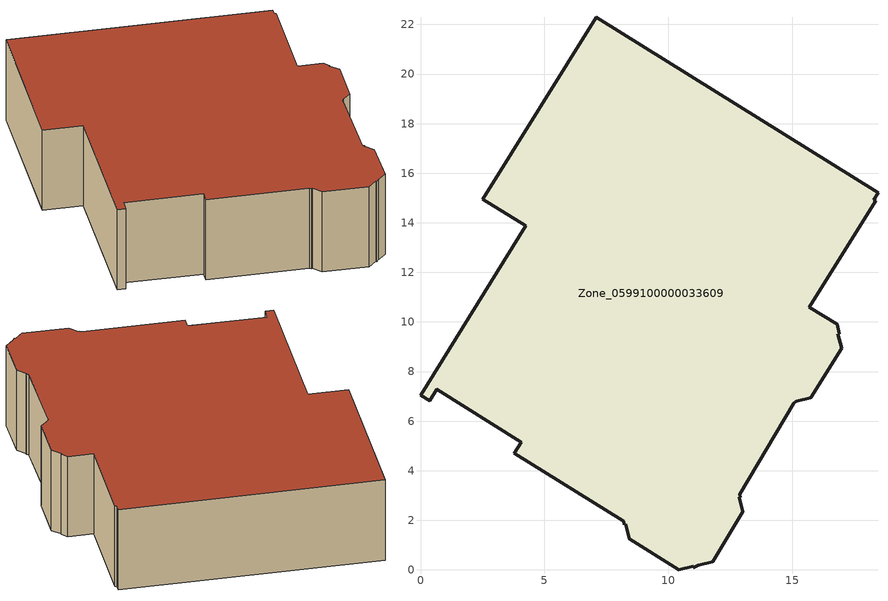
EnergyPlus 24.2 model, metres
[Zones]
Zone_0599100000033609
 floor ground (C_G): 15.69,10.6 16.8,9.91 16.89,9.53 16.84,9.52 16.99,8.94 15.74,6.94 15.16,6.8 15.04,6.72 12.87,3.06 12.9,2.93 12.85,2.92 13,2.35 11.79,0.32 11.2,0.19 11.01,0.09 10.99,0.14 10.41,0 8.41,1.25 8.27,1.84 8.23,1.83 8.2,1.95 3.78,4.7 4.07,5.16 0.66,7.28 0.37,6.82 0,7.05 4.25,13.88 2.51,14.96 7.08,22.3 18.45,15.21 18.28,14.94 18.37,14.88 z0
 wall outside (C_F): 0,7.05 0.37,6.82 0.66,7.28 4.07,5.16 3.78,4.7 8.2,1.95 8.23,1.83 8.27,1.84 8.41,1.25 10.41,0 10.99,0.14 11.01,0.09 11.2,0.19 11.79,0.32 13,2.35 12.85,2.92 12.9,2.93 12.87,3.06 15.04,6.72 15.16,6.8 15.74,6.94 16.99,8.94 16.84,9.52 16.89,9.53 16.8,9.91 15.69,10.6 18.37,14.88 18.28,14.94 18.45,15.21 7.08,22.3 2.51,14.96 4.25,13.88 0,7.05 z0:4.62
 roof outside (C_R): 4.25,13.88 0,7.05 0.37,6.82 0.66,7.28 4.07,5.16 3.78,4.7 8.2,1.95 8.23,1.83 8.27,1.84 8.41,1.25 10.41,0 10.99,0.14 11.01,0.09 11.2,0.19 11.79,0.32 13,2.35 12.85,2.92 12.9,2.93 12.87,3.06 15.04,6.72 15.16,6.8 15.74,6.94 16.99,8.94 16.84,9.52 16.89,9.53 16.8,9.91 15.69,10.6 18.37,14.88 18.28,14.94 18.45,15.21 7.08,22.3 2.51,14.96 z4.62
[BUILDING]
Pand.0599100000033609: North Axis=0; Terrain=City; Loads Convergence Tolerance Value=0.04; Temperature Convergence Tolerance Value=0.4; Solar Distribution=FullExterior; Maximum Number of Warmup Days=25; Minimum Number of Warmup Days=1
[Site:Location]
Rotterdam.The.Hague.AP_ZH_NLD Design_Conditions: Latitude=51.96; Longitude=4.45; Time Zone=1; Elevation=-4.5
[SITE:GROUNDTEMPERATURE:BUILDINGSURFACE]
18, 18, 18, 18, 18, 18, 18, 18, 18, 18, 18, 18
[MATERIAL] Thermal Absorptance=0.9; Solar Absorptance=0.7; Visible Absorptance=0.7
Name | Roughness | Thickness | Conductivity | Density | Specific Heat
G.D.1965-1974 | MediumSmooth | 0.15 | 0.882353 | 540 | 1210
F.D.1965-1974 | Rough | 0.3 | 0.697674 | 1920 | 840
R.D.1965-1974 | MediumRough | 0.2 | 0.232558 | 1500 | 1000
[CONSTRUCTION]
C_G: G.D.1965-1974
C_F: F.D.1965-1974
C_R: R.D.1965-1974
[ZONE]
Zone_0599100000033609: Type=1; Multiplier=1; Ceiling Height=Autocalculate; Volume=Autocalculate; Floor Area=autocalculate; Part of Total Floor Area=Yes
[ZONEINFILTRATION:DESIGNFLOWRATE]
Infil_Zone_0599100000033609: Zone or ZoneList or Space or SpaceList=Zone_0599100000033609; Schedule=AlwaysOn; Design Flow Rate Calculation Method=Flow/Area; Flow Rate per Floor Area=0.0042; Constant Term Coefficient=1; Temperature Term Coefficient=0; Velocity Term Coefficient=0; Velocity Squared Term Coefficient=0
[HVACTEMPLATE:ZONE:IDEALLOADSAIRSYSTEM]
Zone_0599100000033609: Maximum Heating Supply Air Temperature=50; Minimum Cooling Supply Air Temperature=13; Maximum Heating Supply Air Humidity Ratio=0.0156; Minimum Cooling Supply Air Humidity Ratio=0.0077; Heating Limit=NoLimit; Cooling Limit=NoLimit; Dehumidification Control Type=ConstantSensibleHeatRatio; Cooling Sensible Heat Ratio=0.7; Dehumidification Setpoint=60; Humidification Control Type=None; Humidification Setpoint=30; Outdoor Air Method=None; Outdoor Air Flow Rate per Person=0.00944; Outdoor Air Flow Rate per Zone Floor Area=0; Outdoor Air Flow Rate per Zone=0; Demand Controlled Ventilation Type=None; Outdoor Air Economizer Type=NoEconomizer; Heat Recovery Type=None; Sensible Heat Recovery Effectiveness=0.7; Latent Heat Recovery Effectiveness=0.65
[ZONECONTROL:THERMOSTAT]
ThermostatControl_Zone_0599100000033609: Zone or ZoneList=Zone_0599100000033609; Control Type Schedule=DualSetpointControlType; Control 1=Thermostat_Zone_0599100000033609; Temperature Difference Between Cutout And Setpoint=0
[THERMOSTATSETPOINT:DUALSETPOINT]
Thermostat_Zone_0599100000033609: Heating Setpoint Temperature Schedule=HeatingSetpoint_Zone_0599100000033609; Cooling Setpoint Temperature Schedule=CoolingSetpoint_Zone_0599100000033609
[SCHEDULE:COMPACT]
HeatingSetpoint_Zone_0599100000033609: Through: 12/31, For: AllDays, Until: 24:00, 21
CoolingSetpoint_Zone_0599100000033609: Through: 12/31, For: AllDays, Until: 24:00, 24
DualSetpointControlType: Through: 12/31, For: AllDays, Until: 24:00, 4
AlwaysOn: Through: 12/31, For: AllDays, Until: 24:00, 1
